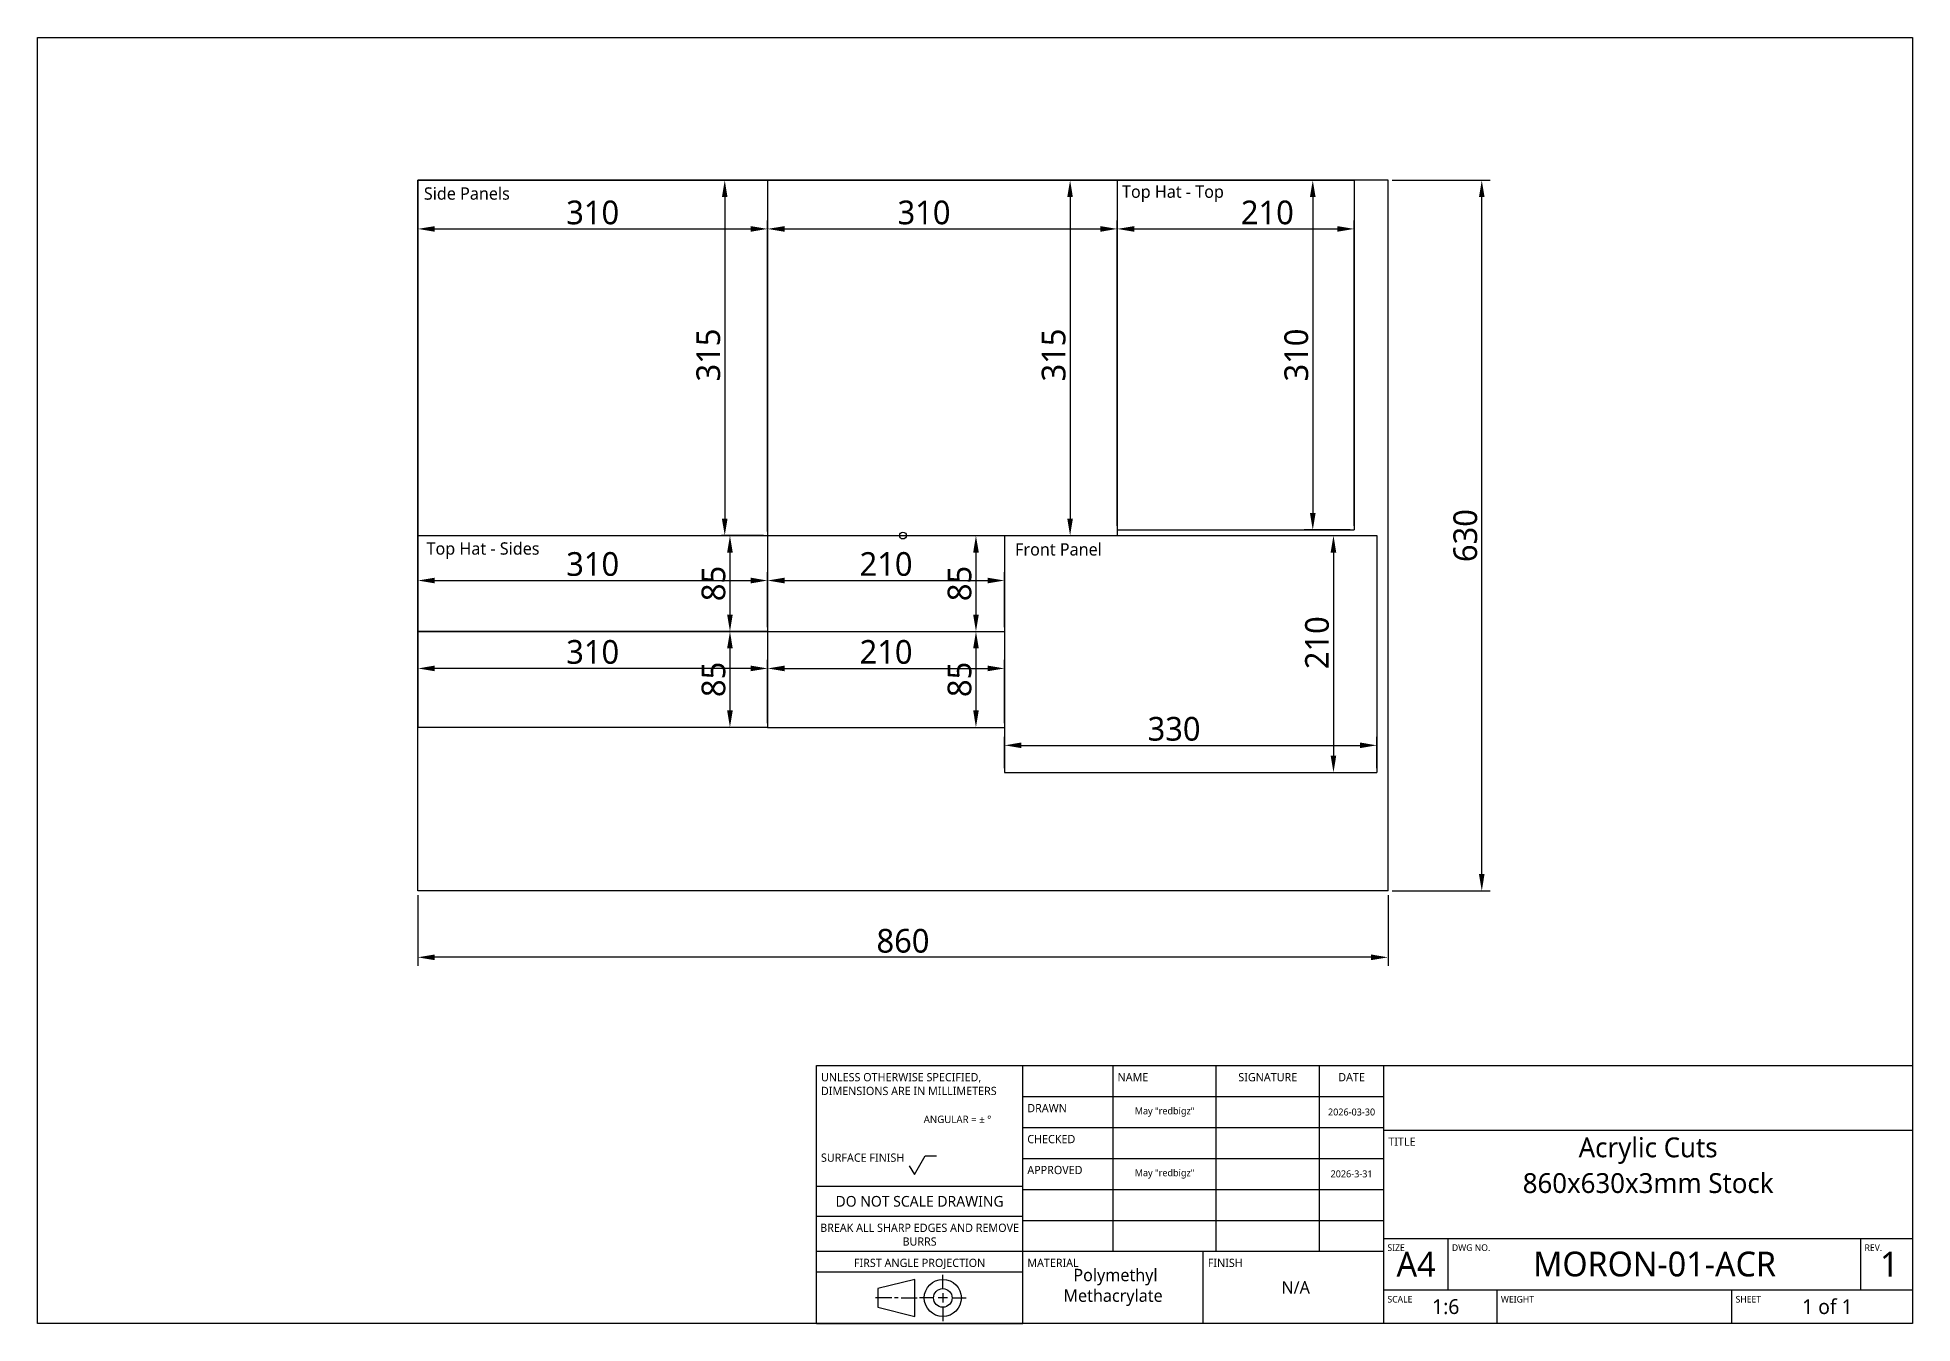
# Model space of a CAD drawing. Extents: x 20 to 297, y 10 to 200.
import ezdxf

# ---------------------------------------------------------------- set-up
doc = ezdxf.new("R2010")
doc.units = 0
doc.header["$LTSCALE"] = 12.7
doc.header["$MEASUREMENT"] = 0
doc.header["$PDMODE"] = 33
doc.header["$PDSIZE"] = 1
doc.layers.get('DEFPOINTS').update_dxf_attribs({"linetype": 'CONTINUOUS'})
for name, color, linetype in [('ANNOTATION_TEXT', 7, 'CONTINUOUS'), ('BORDER_FRAME', 7, 'CONTINUOUS'), ('MODELSKETCH_POINT', 7, 'CONTINUOUS'), ('MODELSKETCH_VISIBLE', 7, 'CONTINUOUS'), ('TITLE_BLOCK', 7, 'CONTINUOUS')]:
    doc.layers.add(name, color=color, linetype=linetype)
doc.styles.add('ONSHAPE-STANDARD', font='NotoSans-Regular.ttf')
doc.styles.add('ONSHAPE-STANDARD-DIMENSION', font='')
doc.styles.add('ONSHAPE-STANDARD-FIELDS', font='')
doc.styles.add('ONSHAPE-STANDARD-NOTESTYLE', font='NotoSans-Regular.ttf', dxfattribs={"height": 3.5})
doc.styles.get('ONSHAPE-STANDARD-DIMENSION').set_extended_font_data('Noto Sans')
doc.styles.get('ONSHAPE-STANDARD-FIELDS').set_extended_font_data('Noto Sans')
doc.dimstyles.new('ONSHAPE-ISO-25$0', dxfattribs={"dimtxt": 3.5, "dimasz": 2.5, "dimexe": 1.25, "dimexo": 0.625, "dimtad": 1, "dimtxsty": 'ONSHAPE-STANDARD-DIMENSION', "dimcen": 2.5, "dimclrd": 7, "dimclre": 7, "dimclrt": 7, "dimadec": 1, "dimazin": 3, "dimtfac": 1, "dimtmove": 0, "dimatfit": 3})

# ---------------------------------------------------------------- blocks, each defined once
blk = doc.blocks.new('*D1')
at = {"layer": 'ANNOTATION_TEXT', "color": 7}
for p, q in [((76.81, 178.91), (122.78, 178.91)), ((121.53, 176.41), (121.53, 128.91)), ((76.81, 126.41), (122.78, 126.41))]:
    blk.add_line(p, q, dxfattribs=at)
for points in [[(121.94, 176.41), (121.11, 176.41), (121.53, 178.91)], [(121.11, 128.91), (121.94, 128.91), (121.53, 126.41)]]:
    blk.add_solid(points, dxfattribs=at)
at = {"layer": 'DEFPOINTS', "color": 0}
for p in [(76.19, 178.91), (76.19, 126.41), (121.53, 126.41), (121.53, 126.41)]:
    blk.add_point(p, dxfattribs=at)
at = {"layer": 'ANNOTATION_TEXT', "color": 7, "insert": (119.11, 153.08), "char_height": 3.5, "attachment_point": 5, "rotation": 90, "style": 'ONSHAPE-STANDARD-DIMENSION'}
blk.add_mtext('315', dxfattribs=at)
blk = doc.blocks.new('*D2')
at = {"layer": 'ANNOTATION_TEXT', "color": 7}
for p, q in [((128.48, 178.91), (173.8, 178.91)), ((172.55, 176.41), (172.55, 128.91)), ((128.48, 126.41), (173.8, 126.41))]:
    blk.add_line(p, q, dxfattribs=at)
for points in [[(172.96, 176.41), (172.13, 176.41), (172.55, 178.91)], [(172.13, 128.91), (172.96, 128.91), (172.55, 126.41)]]:
    blk.add_solid(points, dxfattribs=at)
at = {"layer": 'DEFPOINTS', "color": 0}
for p in [(127.86, 178.91), (127.86, 126.41), (172.55, 126.41), (172.55, 126.41)]:
    blk.add_point(p, dxfattribs=at)
at = {"layer": 'ANNOTATION_TEXT', "color": 7, "insert": (170.13, 153.08), "char_height": 3.5, "attachment_point": 5, "rotation": 90, "style": 'ONSHAPE-STANDARD-DIMENSION'}
blk.add_mtext('315', dxfattribs=at)
blk = doc.blocks.new('*D3')
at = {"layer": 'ANNOTATION_TEXT', "color": 7}
for p, q in [((213.9, 178.91), (207.15, 178.91)), ((208.4, 176.41), (208.4, 129.74)), ((213.9, 127.24), (207.15, 127.24))]:
    blk.add_line(p, q, dxfattribs=at)
for points in [[(208.82, 176.41), (207.98, 176.41), (208.4, 178.91)], [(207.98, 129.74), (208.82, 129.74), (208.4, 127.24)]]:
    blk.add_solid(points, dxfattribs=at)
at = {"layer": 'DEFPOINTS', "color": 0}
for p in [(214.52, 178.91), (208.4, 127.24), (208.4, 127.24), (214.52, 127.24)]:
    blk.add_point(p, dxfattribs=at)
at = {"layer": 'ANNOTATION_TEXT', "color": 7, "insert": (205.98, 153.08), "char_height": 3.5, "attachment_point": 5, "rotation": 90, "style": 'ONSHAPE-STANDARD-DIMENSION'}
blk.add_mtext('310', dxfattribs=at)
blk = doc.blocks.new('*D4')
at = {"layer": 'ANNOTATION_TEXT', "color": 7}
for p, q in [((127.86, 178.28), (127.86, 170.47)), ((179.52, 178.28), (179.52, 170.47)), ((130.36, 171.72), (172.48, 171.72)), ((172.61, 171.72), (177.02, 171.72))]:
    blk.add_line(p, q, dxfattribs=at)
for points in [[(130.36, 172.13), (130.36, 171.3), (127.86, 171.72)], [(177.02, 171.3), (177.02, 172.13), (179.52, 171.72)]]:
    blk.add_solid(points, dxfattribs=at)
at = {"layer": 'DEFPOINTS', "color": 0}
for p in [(127.86, 178.91), (179.52, 178.91), (179.52, 171.72), (179.52, 171.72)]:
    blk.add_point(p, dxfattribs=at)
at = {"layer": 'ANNOTATION_TEXT', "color": 7, "insert": (150.97, 174.13), "char_height": 3.5, "attachment_point": 5, "style": 'ONSHAPE-STANDARD-DIMENSION'}
blk.add_mtext('310', dxfattribs=at)
blk = doc.blocks.new('*D5')
at = {"layer": 'ANNOTATION_TEXT', "color": 7}
for p, q in [((76.19, 73.28), (76.19, 62.85)), ((219.52, 73.28), (219.52, 62.85)), ((217.02, 64.1), (78.69, 64.1))]:
    blk.add_line(p, q, dxfattribs=at)
for points in [[(78.69, 64.52), (78.69, 63.68), (76.19, 64.1)], [(217.02, 63.68), (217.02, 64.52), (219.52, 64.1)]]:
    blk.add_solid(points, dxfattribs=at)
at = {"layer": 'DEFPOINTS', "color": 0}
for p in [(76.19, 73.91), (219.52, 73.91), (76.19, 64.1), (76.19, 64.1)]:
    blk.add_point(p, dxfattribs=at)
at = {"layer": 'ANNOTATION_TEXT', "color": 7, "insert": (147.86, 66.52), "char_height": 3.5, "attachment_point": 5, "style": 'ONSHAPE-STANDARD-DIMENSION'}
blk.add_mtext('860', dxfattribs=at)
blk = doc.blocks.new('*D6')
at = {"layer": 'ANNOTATION_TEXT', "color": 7}
for p, q in [((220.15, 178.91), (234.62, 178.91)), ((233.37, 76.41), (233.37, 176.41)), ((220.15, 73.91), (234.62, 73.91))]:
    blk.add_line(p, q, dxfattribs=at)
for points in [[(233.78, 176.41), (232.95, 176.41), (233.37, 178.91)], [(232.95, 76.41), (233.78, 76.41), (233.37, 73.91)]]:
    blk.add_solid(points, dxfattribs=at)
at = {"layer": 'DEFPOINTS', "color": 0}
for p in [(219.52, 178.91), (233.37, 178.91), (233.37, 178.91), (219.52, 73.91)]:
    blk.add_point(p, dxfattribs=at)
at = {"layer": 'ANNOTATION_TEXT', "color": 7, "insert": (230.95, 126.41), "char_height": 3.5, "attachment_point": 5, "rotation": 90, "style": 'ONSHAPE-STANDARD-DIMENSION'}
blk.add_mtext('630', dxfattribs=at)
blk = doc.blocks.new('*D7')
at = {"layer": 'ANNOTATION_TEXT', "color": 7}
for p, q in [((76.19, 125.78), (76.19, 118.52)), ((127.86, 125.78), (127.86, 118.52)), ((78.69, 119.77), (125.36, 119.77))]:
    blk.add_line(p, q, dxfattribs=at)
for points in [[(78.69, 120.19), (78.69, 119.35), (76.19, 119.77)], [(125.36, 119.35), (125.36, 120.19), (127.86, 119.77)]]:
    blk.add_solid(points, dxfattribs=at)
at = {"layer": 'DEFPOINTS', "color": 0}
for p in [(76.19, 126.41), (127.86, 126.41), (127.86, 119.77), (127.86, 119.77)]:
    blk.add_point(p, dxfattribs=at)
at = {"layer": 'ANNOTATION_TEXT', "color": 7, "insert": (102.02, 122.19), "char_height": 3.5, "attachment_point": 5, "style": 'ONSHAPE-STANDARD-DIMENSION'}
blk.add_mtext('310', dxfattribs=at)
blk = doc.blocks.new('*D8')
at = {"layer": 'ANNOTATION_TEXT', "color": 7}
for p, q in [((76.19, 111.62), (76.19, 105.53)), ((127.86, 111.62), (127.86, 105.53)), ((125.36, 106.78), (78.69, 106.78))]:
    blk.add_line(p, q, dxfattribs=at)
for points in [[(78.69, 107.2), (78.69, 106.37), (76.19, 106.78)], [(125.36, 106.37), (125.36, 107.2), (127.86, 106.78)]]:
    blk.add_solid(points, dxfattribs=at)
at = {"layer": 'DEFPOINTS', "color": 0}
for p in [(76.19, 112.24), (127.86, 112.24), (76.19, 106.78), (76.19, 106.78)]:
    blk.add_point(p, dxfattribs=at)
at = {"layer": 'ANNOTATION_TEXT', "color": 7, "insert": (102.02, 109.2), "char_height": 3.5, "attachment_point": 5, "style": 'ONSHAPE-STANDARD-DIMENSION'}
blk.add_mtext('310', dxfattribs=at)
blk = doc.blocks.new('*D9')
at = {"layer": 'ANNOTATION_TEXT', "color": 7}
for p, q in [((127.86, 112.87), (127.86, 121.02)), ((130.36, 119.77), (160.36, 119.77)), ((162.86, 112.87), (162.86, 121.02))]:
    blk.add_line(p, q, dxfattribs=at)
for points in [[(130.36, 120.19), (130.36, 119.35), (127.86, 119.77)], [(160.36, 119.35), (160.36, 120.19), (162.86, 119.77)]]:
    blk.add_solid(points, dxfattribs=at)
at = {"layer": 'DEFPOINTS', "color": 0}
for p in [(162.86, 119.77), (162.86, 119.77), (127.86, 112.24), (162.86, 112.24)]:
    blk.add_point(p, dxfattribs=at)
at = {"layer": 'ANNOTATION_TEXT', "color": 7, "insert": (145.36, 122.19), "char_height": 3.5, "attachment_point": 5, "style": 'ONSHAPE-STANDARD-DIMENSION'}
blk.add_mtext('210', dxfattribs=at)
blk = doc.blocks.new('*D10')
at = {"layer": 'ANNOTATION_TEXT', "color": 7}
for p, q in [((127.86, 98.7), (127.86, 108.03)), ((162.86, 98.7), (162.86, 108.03)), ((130.36, 106.78), (160.36, 106.78))]:
    blk.add_line(p, q, dxfattribs=at)
for points in [[(130.36, 107.2), (130.36, 106.37), (127.86, 106.78)], [(160.36, 106.37), (160.36, 107.2), (162.86, 106.78)]]:
    blk.add_solid(points, dxfattribs=at)
at = {"layer": 'DEFPOINTS', "color": 0}
for p in [(162.86, 106.78), (162.86, 106.78), (127.86, 98.08), (162.86, 98.08)]:
    blk.add_point(p, dxfattribs=at)
at = {"layer": 'ANNOTATION_TEXT', "color": 7, "insert": (145.36, 109.2), "char_height": 3.5, "attachment_point": 5, "style": 'ONSHAPE-STANDARD-DIMENSION'}
blk.add_mtext('210', dxfattribs=at)
blk = doc.blocks.new('*D11')
at = {"layer": 'ANNOTATION_TEXT', "color": 7}
for p, q in [((163.48, 126.41), (212.71, 126.41)), ((211.46, 123.91), (211.46, 93.91)), ((163.48, 91.41), (212.71, 91.41))]:
    blk.add_line(p, q, dxfattribs=at)
for points in [[(211.87, 123.91), (211.04, 123.91), (211.46, 126.41)], [(211.04, 93.91), (211.87, 93.91), (211.46, 91.41)]]:
    blk.add_solid(points, dxfattribs=at)
at = {"layer": 'DEFPOINTS', "color": 0}
for p in [(162.86, 126.41), (162.86, 91.41), (211.46, 91.41), (211.46, 91.41)]:
    blk.add_point(p, dxfattribs=at)
at = {"layer": 'ANNOTATION_TEXT', "color": 7, "insert": (209.04, 110.58), "char_height": 3.5, "attachment_point": 5, "rotation": 90, "style": 'ONSHAPE-STANDARD-DIMENSION'}
blk.add_mtext('210', dxfattribs=at)
blk = doc.blocks.new('*D12')
at = {"layer": 'ANNOTATION_TEXT', "color": 7}
for p, q in [((162.86, 92.03), (162.86, 96.67)), ((165.36, 95.42), (211.39, 95.42)), ((211.52, 95.42), (215.36, 95.42)), ((217.86, 92.03), (217.86, 96.67))]:
    blk.add_line(p, q, dxfattribs=at)
for points in [[(165.36, 95.84), (165.36, 95.01), (162.86, 95.42)], [(215.36, 95.01), (215.36, 95.84), (217.86, 95.42)]]:
    blk.add_solid(points, dxfattribs=at)
at = {"layer": 'DEFPOINTS', "color": 0}
for p in [(217.86, 95.42), (217.86, 95.42), (162.86, 91.41), (217.86, 91.41)]:
    blk.add_point(p, dxfattribs=at)
at = {"layer": 'ANNOTATION_TEXT', "color": 7, "insert": (187.91, 97.84), "char_height": 3.5, "attachment_point": 5, "style": 'ONSHAPE-STANDARD-DIMENSION'}
blk.add_mtext('330', dxfattribs=at)
blk = doc.blocks.new('*D13')
at = {"layer": 'ANNOTATION_TEXT', "color": 7}
for p, q in [((179.52, 127.87), (179.52, 172.97)), ((214.52, 127.87), (214.52, 172.97)), ((182.02, 171.72), (208.34, 171.72)), ((208.46, 171.72), (212.02, 171.72))]:
    blk.add_line(p, q, dxfattribs=at)
for points in [[(182.02, 172.13), (182.02, 171.3), (179.52, 171.72)], [(212.02, 171.3), (212.02, 172.13), (214.52, 171.72)]]:
    blk.add_solid(points, dxfattribs=at)
at = {"layer": 'DEFPOINTS', "color": 0}
for p in [(214.52, 171.72), (214.52, 171.72), (179.52, 127.24), (214.52, 127.24)]:
    blk.add_point(p, dxfattribs=at)
at = {"layer": 'ANNOTATION_TEXT', "color": 7, "insert": (201.69, 174.13), "char_height": 3.5, "attachment_point": 5, "style": 'ONSHAPE-STANDARD-DIMENSION'}
blk.add_mtext('210', dxfattribs=at)
blk = doc.blocks.new('*D14')
at = {"layer": 'ANNOTATION_TEXT', "color": 7}
for p, q in [((76.19, 127.03), (76.19, 172.97)), ((127.86, 127.03), (127.86, 172.97)), ((78.69, 171.72), (121.46, 171.72)), ((121.59, 171.72), (125.36, 171.72))]:
    blk.add_line(p, q, dxfattribs=at)
for points in [[(78.69, 172.13), (78.69, 171.3), (76.19, 171.72)], [(125.36, 171.3), (125.36, 172.13), (127.86, 171.72)]]:
    blk.add_solid(points, dxfattribs=at)
at = {"layer": 'DEFPOINTS', "color": 0}
for p in [(127.86, 171.72), (127.86, 171.72), (76.19, 126.41), (127.86, 126.41)]:
    blk.add_point(p, dxfattribs=at)
at = {"layer": 'ANNOTATION_TEXT', "color": 7, "insert": (102.02, 174.13), "char_height": 3.5, "attachment_point": 5, "style": 'ONSHAPE-STANDARD-DIMENSION'}
blk.add_mtext('310', dxfattribs=at)
blk = doc.blocks.new('*D15')
at = {"layer": 'ANNOTATION_TEXT', "color": 7}
for p, q in [((128.48, 126.41), (159.89, 126.41)), ((158.64, 123.91), (158.64, 119.83)), ((158.64, 119.71), (158.64, 114.74)), ((128.48, 112.24), (159.89, 112.24))]:
    blk.add_line(p, q, dxfattribs=at)
for points in [[(159.06, 123.91), (158.23, 123.91), (158.64, 126.41)], [(158.23, 114.74), (159.06, 114.74), (158.64, 112.24)]]:
    blk.add_solid(points, dxfattribs=at)
at = {"layer": 'DEFPOINTS', "color": 0}
for p in [(127.86, 126.41), (127.86, 112.24), (158.64, 112.24), (158.64, 112.24)]:
    blk.add_point(p, dxfattribs=at)
at = {"layer": 'ANNOTATION_TEXT', "color": 7, "insert": (156.23, 119.33), "char_height": 3.5, "attachment_point": 5, "rotation": 90, "style": 'ONSHAPE-STANDARD-DIMENSION'}
blk.add_mtext('85', dxfattribs=at)
blk = doc.blocks.new('*D16')
at = {"layer": 'ANNOTATION_TEXT', "color": 7}
for p, q in [((127.23, 126.41), (121.05, 126.41)), ((122.3, 123.91), (122.3, 119.83)), ((122.3, 119.71), (122.3, 114.74)), ((127.23, 112.24), (121.05, 112.24))]:
    blk.add_line(p, q, dxfattribs=at)
for points in [[(122.71, 123.91), (121.88, 123.91), (122.3, 126.41)], [(121.88, 114.74), (122.71, 114.74), (122.3, 112.24)]]:
    blk.add_solid(points, dxfattribs=at)
at = {"layer": 'DEFPOINTS', "color": 0}
for p in [(127.86, 126.41), (122.3, 112.24), (122.3, 112.24), (127.86, 112.24)]:
    blk.add_point(p, dxfattribs=at)
at = {"layer": 'ANNOTATION_TEXT', "color": 7, "insert": (119.88, 119.33), "char_height": 3.5, "attachment_point": 5, "rotation": 90, "style": 'ONSHAPE-STANDARD-DIMENSION'}
blk.add_mtext('85', dxfattribs=at)
blk = doc.blocks.new('*D17')
at = {"layer": 'ANNOTATION_TEXT', "color": 7}
for p, q in [((127.23, 112.24), (121.05, 112.24)), ((122.3, 109.74), (122.3, 106.84)), ((122.3, 106.72), (122.3, 100.58)), ((127.23, 98.08), (121.05, 98.08))]:
    blk.add_line(p, q, dxfattribs=at)
for points in [[(122.71, 109.74), (121.88, 109.74), (122.3, 112.24)], [(121.88, 100.58), (122.71, 100.58), (122.3, 98.08)]]:
    blk.add_solid(points, dxfattribs=at)
at = {"layer": 'DEFPOINTS', "color": 0}
for p in [(127.86, 112.24), (122.3, 98.08), (122.3, 98.08), (127.86, 98.08)]:
    blk.add_point(p, dxfattribs=at)
at = {"layer": 'ANNOTATION_TEXT', "color": 7, "insert": (119.88, 105.16), "char_height": 3.5, "attachment_point": 5, "rotation": 90, "style": 'ONSHAPE-STANDARD-DIMENSION'}
blk.add_mtext('85', dxfattribs=at)
blk = doc.blocks.new('*D18')
at = {"layer": 'ANNOTATION_TEXT', "color": 7}
for p, q in [((128.48, 112.24), (159.89, 112.24)), ((158.64, 109.74), (158.64, 106.84)), ((158.64, 106.72), (158.64, 100.58)), ((128.48, 98.08), (159.89, 98.08))]:
    blk.add_line(p, q, dxfattribs=at)
for points in [[(159.06, 109.74), (158.23, 109.74), (158.64, 112.24)], [(158.23, 100.58), (159.06, 100.58), (158.64, 98.08)]]:
    blk.add_solid(points, dxfattribs=at)
at = {"layer": 'DEFPOINTS', "color": 0}
for p in [(127.86, 112.24), (127.86, 98.08), (158.64, 98.08), (158.64, 98.08)]:
    blk.add_point(p, dxfattribs=at)
at = {"layer": 'ANNOTATION_TEXT', "color": 7, "insert": (156.23, 105.16), "char_height": 3.5, "attachment_point": 5, "rotation": 90, "style": 'ONSHAPE-STANDARD-DIMENSION'}
blk.add_mtext('85', dxfattribs=at)

msp = doc.modelspace()

# ---------------------------------------------------------------- linework, layer by layer
at = {"layer": 'BORDER_FRAME'}
for p, q in [((20, 10), (20, 200)), ((20, 200), (297, 200)), ((297, 200), (297, 10)), ((297, 10), (20, 10))]:
    msp.add_line(p, q, dxfattribs=at)
at = {"layer": 'MODELSKETCH_POINT'}
msp.add_circle((147.8556, 126.41), 0.5, dxfattribs=at)
at = {"layer": 'MODELSKETCH_VISIBLE'}
for p, q in [((219.5222, 178.91), (76.1889, 178.91)), ((76.1889, 73.91), (76.1889, 178.91)), ((76.1889, 178.91), (127.8556, 178.91)), ((76.1889, 178.91), (76.1889, 126.41)), ((127.8556, 178.91), (127.8556, 126.41)), ((127.8556, 178.91), (179.5222, 178.91)), ((127.8556, 178.91), (127.8556, 126.41)), ((179.5222, 178.91), (179.5222, 126.41)), ((179.5222, 178.91), (179.5222, 127.2433)), ((179.5222, 178.91), (214.5222, 178.91)), ((214.5222, 178.91), (214.5222, 127.2433)), ((219.5222, 73.91), (219.5222, 178.91)), ((76.1889, 126.41), (127.8556, 126.41)), ((76.1889, 126.41), (76.1889, 112.2433)), ((76.1889, 126.41), (127.8556, 126.41)), ((127.8556, 126.41), (127.8556, 112.2433)), ((127.8556, 126.41), (179.5222, 126.41)), ((127.8556, 126.41), (162.8556, 126.41)), ((127.8556, 126.41), (127.8556, 112.2433)), ((162.8556, 126.41), (217.8556, 126.41)), ((162.8556, 126.41), (162.8556, 91.41)), ((162.8556, 126.41), (162.8556, 112.2433)), ((179.5222, 127.2433), (214.5222, 127.2433)), ((217.8556, 126.41), (217.8556, 91.41)), ((127.8556, 112.2433), (76.1889, 112.2433)), ((76.1889, 112.2433), (127.8556, 112.2433)), ((76.1889, 112.2433), (76.1889, 98.0767)), ((127.8556, 112.2433), (127.8556, 98.0767)), ((127.8556, 112.2433), (127.8556, 98.0767)), ((127.8556, 112.2433), (162.8556, 112.2433)), ((127.8556, 112.2433), (162.8556, 112.2433)), ((162.8556, 112.2433), (162.8556, 98.0767)), ((127.8556, 98.0767), (76.1889, 98.0767)), ((127.8556, 98.0767), (162.8556, 98.0767)), ((162.8556, 91.41), (217.8556, 91.41)), ((219.5222, 73.91), (76.1889, 73.91))]:
    msp.add_line(p, q, dxfattribs=at)
at = {"layer": 'TITLE_BLOCK'}
for p, q in [((135.075, 10), (135.075, 48.1)), ((135.075, 48.1), (165.555, 48.1)), ((165.555, 10), (165.555, 48.1)), ((165.555, 48.1), (218.895, 48.1)), ((178.89, 20.668), (178.89, 48.1)), ((194.13, 20.668), (194.13, 48.1)), ((209.37, 20.668), (209.37, 48.1)), ((218.895, 10), (218.895, 48.1)), ((218.895, 48.1), (297, 48.1)), ((165.555, 43.528), (218.895, 43.528)), ((165.555, 38.956), (218.895, 38.956)), ((218.895, 38.575), (297, 38.575)), ((148.791, 33.3172), (149.553, 31.9974)), ((149.553, 31.9974), (151.1532, 34.769)), ((151.1532, 34.769), (152.8296, 34.769)), ((165.555, 34.384), (218.895, 34.384)), ((135.075, 30.2692), (165.555, 30.2692)), ((165.555, 29.812), (218.895, 29.812)), ((135.075, 25.8496), (165.555, 25.8496)), ((165.555, 25.24), (218.895, 25.24)), ((218.895, 22.573), (297, 22.573)), ((228.42, 14.953), (228.42, 22.573)), ((289.38, 14.953), (289.38, 22.573)), ((135.075, 20.668), (165.555, 20.668)), ((165.555, 20.668), (218.895, 20.668)), ((192.225, 10), (192.225, 20.668)), ((135.075, 17.62), (165.555, 17.62)), ((153.744, 15.1511), (153.744, 17.2085)), ((149.6292, 16.5227), (144.1428, 15.1511)), ((144.1428, 15.1511), (144.1428, 12.4079)), ((149.6292, 11.0363), (149.6292, 16.5227)), ((153.744, 14.4653), (153.744, 13.0937)), ((218.895, 14.953), (297, 14.953)), ((235.659, 10), (235.659, 14.953)), ((270.33, 10), (270.33, 14.953)), ((146.2002, 13.7795), (143.7999, 13.7795)), ((144.1428, 12.4079), (149.6292, 11.0363)), ((147.1603, 13.7795), (146.6117, 13.7795)), ((147.5718, 13.7795), (149.9721, 13.7795)), ((152.3724, 13.7795), (150.315, 13.7795)), ((154.4298, 13.7795), (153.0582, 13.7795)), ((153.744, 12.4079), (153.744, 10.3505)), ((155.1156, 13.7795), (157.173, 13.7795)), ((135.075, 10), (165.555, 10))]:
    msp.add_line(p, q, dxfattribs=at)
for radius in [2.7432, 1.3716]:
    msp.add_circle((153.744, 13.7795), radius, dxfattribs=at)

# ---------------------------------------------------------------- texts
at = {"layer": 'ANNOTATION_TEXT', "char_height": 1.8288, "width": 70.485, "attachment_point": 1, "style": 'ONSHAPE-STANDARD-NOTESTYLE'}
for s, insert in [('Side Panels', (77.0817, 177.865)), ('Top Hat - Top', (180.2193, 178.141)), ('Top Hat - Sides', (77.4771, 125.4181)), ('Front Panel', (164.4201, 125.2899))]:
    msp.add_mtext(s, dxfattribs=dict(at, insert=insert))
at = {"layer": 'TITLE_BLOCK'}
for s, insert, char_height, width, attachment_point, style in [('UNLESS OTHERWISE SPECIFIED, DIMENSIONS ARE IN MILLIMETERS', (135.7456, 47.0027), 1.2192, 29.8704, 1, 'ONSHAPE-STANDARD'), ('NAME', (179.5606, 47.0027), 1.2192, 14.9352, 1, 'ONSHAPE-STANDARD'), ('SIGNATURE', (201.75, 47.0027), 1.2192, 14.9352, 2, 'ONSHAPE-STANDARD'), ('DATE', (214.1325, 47.0027), 1.2192, 9.3345, 2, 'ONSHAPE-STANDARD'), ('DRAWN', (166.2256, 42.4307), 1.2192, 13.0683, 1, 'ONSHAPE-STANDARD'), ('May "redbigz"', (186.51, 41.242), 1.024128, 15.24, 5, 'ONSHAPE-STANDARD-FIELDS'), ('2026-03-30', (214.1325, 41.242), 1.02413, 9.525, 5, 'ONSHAPE-STANDARD-FIELDS'), ('^JANGULAR = ± °^J', (150.9185, 42.5404), 1.09728, 14.9352, 1, 'ONSHAPE-STANDARD'), ('CHECKED', (166.2256, 37.8587), 1.2192, 13.0683, 1, 'ONSHAPE-STANDARD'), ('TITLE', (219.5656, 37.4777), 1.2192, 9.3345, 1, 'ONSHAPE-STANDARD'), ('Acrylic Cuts', (257.9475, 35.527), 2.92608, 70.485, 5, 'ONSHAPE-STANDARD-FIELDS'), ('SURFACE FINISH', (135.7456, 35.1155), 1.2192, 14.9352, 1, 'ONSHAPE-STANDARD'), ('APPROVED', (166.2256, 33.2867), 1.2192, 13.0683, 1, 'ONSHAPE-STANDARD'), ('May "redbigz"', (186.51, 32.098), 1.024128, 15.24, 5, 'ONSHAPE-STANDARD-FIELDS'), ('2026-3-31', (214.1325, 32.098), 1.02413, 9.525, 5, 'ONSHAPE-STANDARD-FIELDS'), ('860x630x3mm Stock', (257.9475, 30.7264), 2.92608, 70.485, 5, 'ONSHAPE-STANDARD-FIELDS'), ('DO NOT SCALE DRAWING', (150.315, 28.8427), 1.58496, 29.8704, 2, 'ONSHAPE-STANDARD'), ('BREAK ALL SHARP EDGES AND REMOVE BURRS', (150.315, 24.7523), 1.2192, 29.8704, 2, 'ONSHAPE-STANDARD'), ('FIRST ANGLE PROJECTION', (150.315, 19.5707), 1.2192, 29.8704, 2, 'ONSHAPE-STANDARD'), ('MATERIAL', (166.2256, 19.5707), 1.2192, 26.1366, 1, 'ONSHAPE-STANDARD'), ('FINISH', (192.8956, 19.5707), 1.2192, 26.1366, 1, 'ONSHAPE-STANDARD'), ('SIZE', (219.4314, 21.6952), 0.97536, 9.3345, 1, 'ONSHAPE-STANDARD'), ('A4', (223.6575, 18.763), 3.6576, 9.525, 5, 'ONSHAPE-STANDARD-FIELDS'), ('DWG NO.', (228.9564, 21.6952), 0.97536, 59.7408, 1, 'ONSHAPE-STANDARD'), ('MORON-01-ACR', (258.9, 18.763), 3.6576, 60.96, 5, 'ONSHAPE-STANDARD-FIELDS'), ('REV.', (289.9164, 21.6952), 0.97536, 7.4676, 1, 'ONSHAPE-STANDARD'), ('1', (293.571, 18.763), 3.6576, 6.858, 5, 'ONSHAPE-STANDARD-FIELDS'), ('{\\fNoto Sans|b0|i0|c0|p0;\\W1.17763; } Polymethyl {\\fNoto Sans|b0|i0|c0|p0;\\W1.17763; }Methacrylate', (178.89, 15.334), 1.8288, 26.67, 5, 'ONSHAPE-STANDARD-FIELDS'), (' N/A', (205.56, 15.334), 1.8288, 26.67, 5, 'ONSHAPE-STANDARD-FIELDS'), ('SCALE', (219.4314, 14.0752), 0.97536, 16.42872, 1, 'ONSHAPE-STANDARD'), ('WEIGHT', (236.1954, 14.0752), 0.97536, 33.97758, 1, 'ONSHAPE-STANDARD'), ('SHEET', (270.8664, 14.0752), 0.97536, 26.1366, 1, 'ONSHAPE-STANDARD'), ('1:6', (228.039, 12.4765), 2.19456, 15.24, 5, 'ONSHAPE-STANDARD-FIELDS'), ('1 of 1', (284.427, 12.4765), 2.19456, 25.146, 5, 'ONSHAPE-STANDARD-FIELDS')]:
    msp.add_mtext(s, dxfattribs=dict(at, insert=insert, char_height=char_height, width=width, attachment_point=attachment_point, style=style))

# ---------------------------------------------------------------- dimensions: what is measured, and where the dimension line sits
at = {"layer": 'ANNOTATION_TEXT'}
for base, p1, p2, angle, picture, middle in [((121.5256, 126.41), (76.1889, 178.91), (76.1889, 126.41), 270, '*D1', (121.5256, 153.0767)), ((172.5452, 126.41), (127.8556, 178.91), (127.8556, 126.41), 270, '*D2', (172.5452, 153.0767)), ((179.5222, 171.7157), (127.8556, 178.91), (179.5222, 178.91), 0, '*D4', (150.9718, 171.7157)), ((208.3997, 127.2433), (214.5222, 178.91), (214.5222, 127.2433), 270, '*D3', (208.3997, 153.0767)), ((233.3658, 178.91), (219.5222, 73.91), (219.5222, 178.91), 90, '*D6', (233.3658, 126.41)), ((127.8556, 171.7157), (76.1889, 126.41), (127.8556, 126.41), 0, '*D14', (102.0222, 171.7157)), ((214.5222, 171.7157), (179.5222, 127.2433), (214.5222, 127.2433), 0, '*D13', (201.6941, 171.7157)), ((127.8556, 119.77), (76.1889, 126.41), (127.8556, 126.41), 0, '*D7', (102.0222, 119.77)), ((122.2968, 112.2433), (127.8556, 126.41), (127.8556, 112.2433), 270, '*D16', (122.2968, 119.3267)), ((158.643, 112.2433), (127.8556, 126.41), (127.8556, 112.2433), 270, '*D15', (158.643, 119.3267)), ((211.4563, 91.41), (162.8556, 126.41), (162.8556, 91.41), 270, '*D11', (211.4563, 110.5789)), ((162.8556, 119.77), (127.8556, 112.2433), (162.8556, 112.2433), 0, '*D9', (145.3556, 119.77)), ((76.1889, 106.7823), (127.8556, 112.2433), (76.1889, 112.2433), 180, '*D8', (102.0222, 106.7823)), ((122.2968, 98.0767), (127.8556, 112.2433), (127.8556, 98.0767), 270, '*D17', (122.2968, 105.16)), ((158.643, 98.0767), (127.8556, 112.2433), (127.8556, 98.0767), 270, '*D18', (158.643, 105.16)), ((162.8556, 106.7823), (127.8556, 98.0767), (162.8556, 98.0767), 0, '*D10', (145.3556, 106.7823)), ((217.8556, 95.4249), (162.8556, 91.41), (217.8556, 91.41), 0, '*D12', (187.9107, 95.4249)), ((76.1889, 64.1), (219.5222, 73.91), (76.1889, 73.91), 180, '*D5', (147.8556, 64.1))]:
    dim = msp.add_linear_dim(base=base, p1=p1, p2=p2, angle=angle, dimstyle='ONSHAPE-ISO-25$0', override={"dimlfac": 6, "dimpost": ''}, dxfattribs=at)
    dim.commit()
    dim.dimension.update_dxf_attribs({"geometry": picture, "text_midpoint": middle, "dimtype": 161})

doc.saveas('drawing.dxf')
